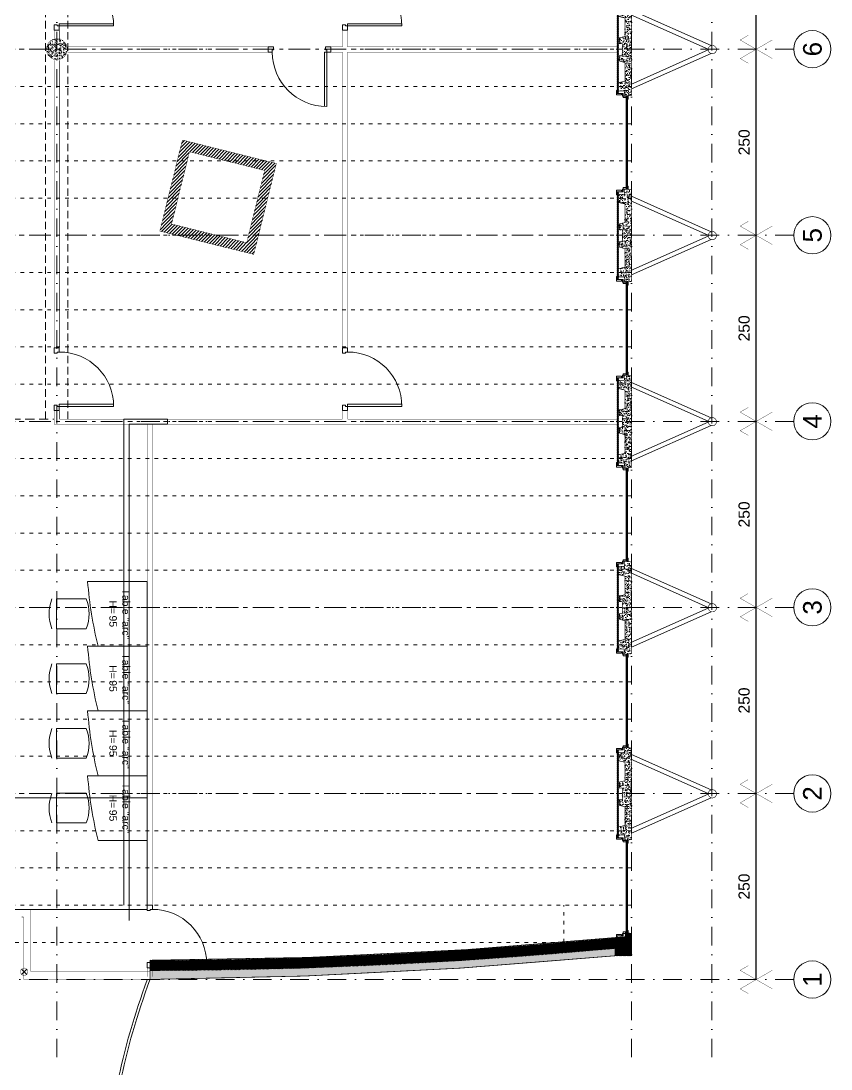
# Model space of a CAD drawing. Header units: millimetres. Extents: x 0 to 111176, y 95213 to 141729.
# Drawn here: x 57199 to 58288, y 109116 to 110524 of the extents above; entities that cross this region are included whole.
import ezdxf
from ezdxf.enums import TextEntityAlignment as Align

# ---------------------------------------------------------------- set-up
doc = ezdxf.new("R2010")
doc.units = ezdxf.units.MM
for name, pattern in [('ACAD_ISO03W100', [30, 12, -18]), ('CONTINU', [0]), ('DISCONTINU', [0.75, 0.5, -0.25]), ('HIDDEN2', [0.1875, 0.125, -0.0625]), ('TIRETPT2', [0.5, 0.25, -0.125, 0, -0.125])]:
    doc.linetypes.add(name, pattern=pattern)
doc.layers.get('Defpoints').update_dxf_attribs({"lineweight": 9})
doc.layers.add('CDP', color=7, linetype='Continuous', lineweight=9, true_color=0x364259)
doc.layers.add('STR_BOLLARD', color=7, linetype='Continuous', lineweight=9, true_color=0x1c1c1c)
doc.layers.add('Invisible', color=52, linetype='Continuous', lineweight=9, plot=False)
doc.layers.add('NOM_Espaces_SU', color=15, linetype='Continuous', lineweight=9, plot=False)
for name, color, linetype, lineweight in [('MEN_Ext', 115, 'Continuous', 9), ('MEN_Ext_Murs-rideaux', 113, 'Continuous', 9), ('MEN_Int', 153, 'Continuous', 9), ('MEN_Int_Escaliers', 25, 'Continuous', 9), ('MOB', 37, 'Continuous', 9), ('NOM_Espaces', 14, 'Continuous', 9), ('SSI-Evacuation', 90, 'Continuous', 9), ('SSI_DI', 20, 'Continuous', 9), ('SSI_UGCIS', 94, 'Continuous', 9), ('STR_BOLLARD_Axes', 252, 'Continuous', 9), ('STR_BOLLARD_projeté', 251, 'Continuous', 9)]:
    doc.layers.add(name, color=color, linetype=linetype, lineweight=lineweight)
doc.styles.add('Arial', font='arial.ttf')
doc.styles.add('Arial-10', font='arial.ttf', dxfattribs={"height": 10})
doc.styles.add('Arial-15', font='arial.ttf', dxfattribs={"height": 15})
doc.styles.add('Arial-20', font='arial.ttf', dxfattribs={"height": 20})
doc.styles.get("Standard").update_dxf_attribs({"font": 'arial.ttf'})
doc.dimstyles.new('Cote-15', dxfattribs={"dimtxt": 15, "dimasz": 15, "dimexe": 1.25, "dimexo": 0.625, "dimgap": 7.5, "dimtad": 1, "dimdec": 0, "dimrnd": 0.025, "dimtxsty": 'Arial-15', "dimblk": 'ARCHTICK', "dimcen": 2.5, "dimse1": 1, "dimse2": 1, "dimazin": 0, "dimtfac": 1, "dimtmove": 1, "dimatfit": 3, "dimfxl": 1, "dimarcsym": 0})

# ---------------------------------------------------------------- blocks, each defined once
blk = doc.blocks.new('Fenetres Ext')
for points in [[(14.09999999846332, 3.400000005214679), (14.09999999846332, 4.400000005214679), (18.09999999846332, 4.400000005214679), (18.09999999846332, 3.400000005214679)], [(14.09999999846332, 1.400000005214679), (139.0999999735504, 1.400000005214679), (139.0999999735504, 3.400000005214679), (14.09999999846332, 3.400000005214679), (14.09999999846332, 1.400000005214679)], [(14.09999999846332, -2.599999994785321), (16.09999999846332, -2.599999994785321), (16.09999999846332, 1.400000005214679), (14.09999999846332, 1.400000005214679)], [(139.0999999735504, 3.400000005214679), (139.0999999735504, 4.400000005214679), (135.0999999735504, 4.400000005214679), (135.0999999735504, 3.400000005214679)], [(139.0999999735504, -2.599999994785321), (137.0999999735504, -2.599999994785321), (137.0999999735504, 1.400000005214679), (139.0999999735504, 1.400000005214679)], [(6.599999998463318, -10.59999999478532), (10.59999999846332, -10.59999999478532), (10.59999999846332, -3.599999994785321), (11.59999999846332, -3.599999994785321), (11.59999999846332, -4.585936534454959), (12.59999999972251, -4.585936534454959), (12.59999999846332, -11.59999999478532), (6.599999998463318, -11.59999999478532)], [(10.59999999846332, -3.599999994785321), (14.09999999846332, -3.599999994785321), (14.09999999846332, -2.599999994785321), (10.59999999846332, -2.599999994785321), (10.59999999846332, -3.599999994785321)], [(142.5999999735504, -3.599999994785321), (139.0999999735504, -3.599999994785321), (139.0999999735504, -2.599999994785321), (142.5999999735504, -2.599999994785321), (142.5999999735504, -3.599999994785321)], [(146.5999999735504, -10.59999999478532), (142.5999999735504, -10.59999999478532), (142.5999999735504, -3.599999994785321), (141.5999999735504, -3.599999994785321), (141.5999999735504, -4.585936534454959), (140.5999999722912, -4.585936534454959), (140.5999999735504, -11.59999999478532), (146.5999999735504, -11.59999999478532)]]:
    blk.add_lwpolyline(points, close=True)
blk.add_lwpolyline([(14.09999999846332, 2.400000005214679), (139.0999999735504, 2.400000005214679)])
blk = doc.blocks.new('PO7C')
blk.add_lwpolyline([(0.8499999999974079, 7.993833010863), (0.8500000000008185, 0.6999999993420261), (5.343281372915953e-11, 0.6999999993914798), (0, 0), (0.7000000000005002, -3.922195901395753e-11), (0.7000000000005002, 0.3999999993617394), (0.5499999995356575, 0.3999999993617394), (0.5500000000381533, 7.99999999936324, -0.4142135623537333), (7.849999999555166, 0.6999999993630581), (7.849999999575061, 0.3999999993617394), (7.699999999110219, 0.3999999993617394), (7.699999999110219, -3.922195901395753e-11), (8.399999999110719, 0), (8.399999999056718, 0.6999999993914798), (7.849999999555166, 0.6999999993630581)], format="xyb")
blk = doc.blocks.new('panneau+contreventement')
at = {"lineweight": 5}
h = blk.add_hatch(dxfattribs=at)
h.set_pattern_fill('AR-CONC', color=252, scale=0.04, angle=360, style=0)
h.set_pattern_definition([(49.99999999999994, (6.955815479159355e-08, 17.59999999470892), (7.287386759840159, -0.6375634215561317), [0.7619999999999998, -8.381999999999998]), (354.9999999999999, (6.955815479159355e-08, 17.59999999470892), (-1.409736856998765, 7.642273809561408), [0.6096, -6.7056233668]), (100.4514446999998, (0.6072803495580956, 17.54686985470835), (5.877649883614139, 7.004710076487798), [0.6476003520000001, -7.123609784]), (46.18419999999995, (6.955815479159355e-08, 19.63199999470817), (10.8431616356852, -1.681693117309098), [1.143, -12.573]), (96.63555760999995, (0.9035960695582617, 19.49185999470865), (9.49616536206013, 9.89704498390885), [0.9714009256, -10.6854243264]), (351.18415117, (6.955815479159355e-08, 19.63199999470817), (9.496165362599092, 9.897044983421296), [0.9143986827999999, -10.0583892768]), (20.99999999999999, (1.016000069557776, 19.12399999471018), (6.064575650765295, -4.090607927483512), [0.7619999999999999, -8.382]), (326, (1.016000069557776, 19.12399999471018), (2.472081133905891, 7.367518644892768), [0.6096, -6.7056]), (71.45144499999996, (1.521381373558143, 18.78311599870722), (8.53665677114865, 3.2769107554362), [0.647600352, -7.123597503999998]), (37.49999999999993, (6.955815479159355e-08, 17.59999999470892), (0.1235441300236765, 3.382201554926124), [0, -6.624319999999999, 0, -6.8072, 0, -6.731]), (7.499999999999964, (6.955815479159355e-08, 17.59999999470892), (2.672786500412234, 4.007222992724778), [0, -3.88112, 0, -6.47192, 0, -2.5654]), (327.4999999999998, (-2.265679930442275, 17.59999999470892), (5.423623806674856, -0.2291497597069439), [0, -2.54, 0, -7.9248, 0, -10.5156]), (317.4999999999999, (-3.281679930441896, 17.59999999470892), (5.925167255440723, 1.017059641333315), [0, -3.302, 0, -5.26288, 0, -7.4676])])
h.paths.add_polyline_path([(8.000000000007276, 16.62599197128293), (8.000000000007276, 12.62599197128293), (-8, 12.62599197128293), (-8, 16.62599197128293), (-15.27348650529757, 16.62599197128293), (-17.5, 9), (-42.54545454565005, 9), (-44.5, 17.59999999831052), (-55.5, 17.59999999831052), (-55.5, 10), (-62.5, 9), (-61.5, 0), (61.5, 0), (62.5, 9), (55.5, 10), (55.5, 17.59999999831052), (44.5, 17.59999999831052), (42.5, 9), (17.50000000000728, 9), (15.72651349470971, 16.62599197128293)])
at = {"layer": 'CDP'}
h = blk.add_hatch(dxfattribs=at)
h.set_pattern_fill('ANSI31', color=256, scale=5)
h.set_pattern_definition([(45, (0, 0), (-0.4419417382415922, 0.4419417382415922), [])])
h.paths.add_polyline_path([(-59, 17.59999999831052), (-59, 19.3999999983098), (58.99999999767169, 19.3999999983098), (58.99999999767169, 17.59999999831052)])
at = {"linetype": 'Continuous', "lineweight": 5, "const_width": 0.8799999952316284}
blk.add_lwpolyline([(8.000000000007276, 16.62599197128293), (8.000000000007276, 12.62599197128293), (-8, 12.62599197128293), (-8, 16.62599197128293), (-15.27348650529757, 16.62599197128293), (-17.5, 9), (-42.54545454565005, 9), (-44.5, 17.59999999831052), (-55.5, 17.59999999831052), (-55.5, 10), (-62.5, 9), (-61.5, 0), (61.5, 0), (62.5, 9), (55.5, 10), (55.5, 17.59999999831052), (44.5, 17.59999999831052), (42.5, 9), (17.50000000000728, 9), (15.72651349470971, 16.62599197128293)], close=True, dxfattribs=at)
for points in [[(-5.29915068641867, -107.0272467950708), (-52.79727948180198, 0.03446815508141299)], [(-0.5113040249361802, -103.0238181007117), (-46.75775930929467, 1.216600178464432)], [(0.5113040249361802, -103.0238181007117), (46.75775930929467, 1.216600178464432)], [(5.29915068641867, -107.0272467950708), (52.79727948180198, 0.03446815508141299)], [(52.79745963354026, 0), (46.20254036645974, 0)]]:
    blk.add_lwpolyline(points)
at = {"const_width": 0.8}
blk.add_lwpolyline([(4.886542232529791, -105.9757763550551, 128.1178204295244), (4.962955946750299, -106.1295426030811, 0.007805315424875689)], format="xyb", close=True, dxfattribs=at)
at = {"layer": 'CDP', "const_width": 0.2}
blk.add_lwpolyline([(-59, 17.59999999831052), (-59, 19.3999999983098), (58.99999999767169, 19.3999999983098), (58.99999999767169, 17.59999999831052), (-59, 17.59999999831052)], close=True, dxfattribs=at)
blk = doc.blocks.new('Demi-pignon')
h = blk.add_hatch()
h.set_pattern_fill('ANSI31', color=252, scale=10, angle=-89.99999999999999)
h.set_pattern_definition([(315, (15798.99354444985, 8695.125103045011), (0.8838834764831842, 0.8838834764831845), [])])
edge = h.paths.add_edge_path()
edge.add_line((-62.11281905308351, -628.6040347346297), (-62.11281905308533, -628.6397844067515))
edge.add_arc((6460.130552902065, -631.5314602852422), 6522.244012976076, 174.3610897732516, 179.9745975727593, ccw=False)
edge.add_line((-30.55167438650096, 9.336068274767058), (-25.09682034418438, 9.33606827476706))
edge.add_line((-25.09682034418438, 9.336068274767058), (-26.09682035706465, 18.39596526455807))
edge.add_line((-26.09682035706464, 18.39596526455807), (-56.09682035706464, 18.39596526455806))
edge.add_line((-56.09682035706464, 18.39596526455807), (-56.09682035706464, -3.604034735441928))
edge.add_line((-56.09682035706464, -3.604034735441928), (-46.1612564661973, -3.604034735441926))
edge.add_arc((6570.532482678151, -633.378937613089), 6646.59705909171, 174.5629839039005, 179.9588388157768)
edge.add_line((-76.06286127269595, -628.6040347354392), (-62.11281905308351, -628.6040347346297))
edge = h.paths.add_edge_path()
edge.add_line((-62.11281905308533, -1378.603889387461), (-76.06286127269595, -1378.603889387462))
edge.add_line((-76.06286127269595, -1378.603889387462), (-76.06286127269595, -1378.604034735442))
edge.add_arc((6708.070396473591, -1367.32589486679), 6784.142632293206, 180.095250077703, 185.381612910002)
edge.add_line((-46.16850938189964, -2003.602609768547), (-56.09682035706464, -2003.602609768551))
edge.add_line((-56.09682035706464, -2003.602609768551), (-56.09682035706464, -2025.602609768551))
edge.add_line((-56.09682035706464, -2025.602609768551), (-26.09682035706464, -2025.602609768551))
edge.add_line((-26.09682035706464, -2025.602609768551), (-25.09682029086435, -2017.072288127002))
edge.add_line((-25.09682029086434, -2017.072288127002), (-30.55167438649914, -2017.072288121869))
edge.add_arc((6680.307085616831, -1365.322901724218), 6742.43298516071, 180.1128603521102, 185.54709096399, ccw=False)
edge.add_line((-62.11281905308533, -1378.604034735439), (-62.11281905308533, -1378.603889387461))
at = {"lineweight": 5}
h = blk.add_hatch(dxfattribs=at)
h.set_pattern_fill('AR-CONC', color=252, scale=0.8, angle=270, style=0)
h.set_pattern_definition([(319.9999999999999, (15798.99354444985, 8695.125103045011), (-0.5020170798607612, -5.738081460806028), [0.5999999999999999, -6.599999999999999]), (265, (15798.99354444985, 8695.125103045011), (6.017537069600095, 1.110010668904), [0.48, -5.28]), (10.45144446000004, (15798.95170969785, 8694.64692959701), (5.515519927749036, -4.628070773816897), [0.5099215359999998, -5.609136895999998]), (316.1842, (15800.59354444985, 8695.125103045011), (-1.324154246344612, -8.53793064537258), [0.8999999999999995, -9.899999999999991]), (6.635635489999939, (15800.48319799385, 8694.413609085012), (7.792948806196404, -7.477295565393828), [0.764882736, -8.413710079999998]), (261.18416399, (15800.59354444985, 8695.125103045011), (7.792948802159922, -7.477295560438185), [0.7200000000000001, -7.920000008]), (291, (15800.19354444985, 8694.325103045012), (-3.220951125322711, -4.775256416947694), [0.6000000000000001, -6.600000000000001]), (236, (15800.19354444985, 8694.325103045012), (5.801200360374824, -1.946522655372654), [0.4799999999999999, -5.279999999999999]), (341.4514447400001, (15799.92513185785, 8693.92716501301), (2.58024922245083, -6.721779013839769), [0.5099215199999995, -5.609136895999995]), (307.5000000000001, (15798.99354444985, 8695.125103045011), (2.663150830650492, -0.09727884253832542), [0, -5.215999999999998, 0, -5.359999999999999, 0, -5.299999999999999]), (277.5, (15798.99354444985, 8695.125103045011), (3.155293695058882, -2.104556299537189), [0, -3.056, 0, -5.096, 0, -2.02]), (237.5, (15798.99354444985, 8696.90910304501), (-0.1804389738750382, -4.270579489379272), [0, -2, 0, -6.24, 0, -8.28]), (227.5, (15798.99354444985, 8697.70910304501), (0.8008398586585418, -4.66548935473909), [0, -2.6, 0, -4.143999999999999, 0, -5.879999999999999])])
edge = h.paths.add_edge_path()
edge.add_line((-76.06286127269595, -1378.603889387463), (-87.91185925913305, -1378.603889387463))
edge.add_line((-87.91185925913305, -1378.603889387463), (-87.91185922620207, -1378.604034735437))
edge.add_arc((7151.601345845076, -1323.391610826606), 7239.723741839555, 180.4369599787104, 185.3911985980951)
edge.add_line((-56.09682035706464, -2003.602609768551), (-46.16850938190146, -2003.602609768551))
edge.add_line((-46.16850938190146, -2003.602609768551), (-46.69343407983251, -1993.522203397642))
edge.add_arc((6508.957447730241, -1372.253895764869), 6585.023370820035, 180.0552520770599, 185.4136591410669, ccw=False)
edge.add_line((-76.06286127269595, -1378.604034735442), (-76.06286127269595, -1378.603889387463))
edge = h.paths.add_edge_path()
edge.add_line((-88.08178190969011, -628.6040347354419), (-76.06286127269595, -628.6040347354392))
edge.add_arc((6610.991568460195, -635.3146041633081), 6687.057796815601, 174.5793199602518, 179.9425027594255, ccw=False)
edge.add_line((-46.1612564661973, -3.604034735441928), (-56.09682035706464, -3.604034735438292))
edge.add_arc((7086.253441552688, -682.4389425839627), 7174.537204302172, 174.5707099585921, 179.5700709511673)
at = {"const_width": 1}
blk.add_lwpolyline([(-76.06286127269595, -1378.604034735442), (-87.91185925913305, -1378.603889387463), (-87.91185922620207, -1378.604034735442, 0.02162031173250202), (-56.09682035706464, -2003.602609768551), (-46.16850938190146, -2003.602609768551), (-46.69343407983069, -1993.522203397645, -0.02338472269243292)], format="xyb", close=True, dxfattribs=at)
at = {"ltscale": 50, "const_width": 1}
blk.add_lwpolyline([(-76.06286127269595, -1378.604034735442), (-62.11281905308533, -1378.603889387462), (-62.11281905308533, -1378.604034735442, 0.02371574882550749), (-30.55167438649914, -2017.072288121869), (-25.09682029086434, -2017.072288127002), (-26.09682035706464, -2025.602609768551), (-45.66204694910448, -2025.602609768551), (-56.09682035706464, -2025.602609768551), (-56.09682035706464, -2003.602609768551), (-46.16850938189782, -2003.602609768551, -0.02307020082949891)], format="xyb", close=True, dxfattribs=at)
blk = doc.blocks.new('Tremie-monte-charge')
at = {"ltscale": 5}
h = blk.add_hatch(dxfattribs=at)
h.set_pattern_fill('ANSI31', color=252)
h.set_pattern_definition([(45, (2159.834410966403, -27180.53213007323), (-2.245064030267288, 2.245064030267288), [])])
h.paths.add_polyline_path([(1.011334153737153, 3.870039167693903), (126.7876073614598, -28.99832089240772), (158.6446332735941, 92.90791315049864), (32.86836005887017, 125.7762732201372)])
h.paths.add_polyline_path([(16.87579747932796, 13.16083048446671), (117.4968160510889, -13.133857568042), (142.7801699498668, 83.6171218359359), (42.15915137808861, 109.9118098884937)], flags=16)
at = {"const_width": 0.5}
for points in [[(1.011334153737153, 3.870039167693903), (126.7876073614598, -28.99832089240772), (158.6446332735941, 92.90791315049864), (32.86836005887017, 125.7762732201372)], [(16.87579747932796, 13.16083048446671), (117.4968160510889, -13.133857568042), (142.7801699498668, 83.6171218359359), (42.15915137808861, 109.9118098884937)]]:
    blk.add_lwpolyline(points, close=True, dxfattribs=at)
blk = doc.blocks.new('table-arc')
blk.add_lwpolyline([(-80, 43.49999999999272), (-80, 43.50000000000728), (0, 43.50000000000728), (0, -43.50000000000728), (-66, -43.50000000000728, -0.03955495318732785)], format="xyb", close=True)
at = {"char_height": 10, "rotation": 270, "style": 'Arial'}
for s, insert, attachment_point in [('Table "arc"', (-28.39474934566085, -0.1052195326399292), 5), ('H=', (-46.01231244178805, -0.1705031430942065), 6)]:
    blk.add_mtext_dynamic_manual_height_columns(s, width=234.8605922671994, gutter_width=18352.47833725253, heights=[0], dxfattribs=dict(at, insert=insert, attachment_point=attachment_point))
at = {"style": 'Arial-10'}
blk.add_attdef('HAUTEUR', text='', height=10, rotation=270, dxfattribs=at).set_placement((-45.76254463806129, -2.227131945525799), align=Align.MIDDLE_LEFT)
blk = doc.blocks.new('chaise-par-defaut')
for points in [[(-54.86354830078199, -20), (-54.86354830078199, -20, -0.189905722026742), (-54.86354830078199, 20)], [(-8.798114440534846, -20), (-8.798114440534846, -20, 0.189905722026742), (-8.798114440534846, 20)]]:
    blk.add_lwpolyline(points, format="xyb")
blk.add_lwpolyline([(-8.798114440534846, -20), (-48.79811444053485, -20), (-48.79811444053485, 20), (-8.798114440534846, 20)])
blk = doc.blocks.new('poteau')
at = {"layer": 'STR_BOLLARD', "lineweight": 5}
h = blk.add_hatch(dxfattribs=at)
h.set_pattern_fill('AR-CONC', color=252, scale=0.04, angle=359.9999999999999, style=0)
h.set_pattern_definition([(49.99999999999999, (-34103.71972945715, -3518.988229174639), (7.287386759840159, -0.6375634215561317), [0.762, -8.382000000000001]), (355, (-34103.71972945715, -3518.988229174639), (-1.409736856998765, 7.642273809561408), [0.6096, -6.7056233668]), (100.4514446999999, (-34103.11244917716, -3519.04135931464), (5.877649883614139, 7.004710076487798), [0.6476003520000001, -7.123609784]), (46.18419999999993, (-34103.71972945715, -3516.956229174639), (10.8431616356852, -1.681693117309098), [1.143, -12.573]), (96.63555760999996, (-34102.81613345716, -3517.096369174639), (9.49616536206013, 9.89704498390885), [0.9714009256, -10.6854243264]), (351.18415117, (-34103.71972945715, -3516.956229174639), (9.496165362599092, 9.897044983421296), [0.9143986828, -10.0583892768]), (21, (-34102.70372945715, -3517.46422917464), (6.064575650765295, -4.090607927483512), [0.762, -8.382000000000001]), (326, (-34102.70372945715, -3517.46422917464), (2.472081133905891, 7.367518644892768), [0.6096, -6.7056]), (71.45144499999996, (-34102.19834815315, -3517.805113170639), (8.53665677114865, 3.2769107554362), [0.6476003520000001, -7.123597503999999]), (37.49999999999994, (-34103.71972945715, -3518.988229174639), (0.1235441300236765, 3.382201554926124), [0, -6.62432, 0, -6.807200000000001, 0, -6.731000000000001]), (7.499999999999974, (-34103.71972945715, -3518.988229174639), (2.672786500412234, 4.007222992724778), [0, -3.88112, 0, -6.47192, 0, -2.5654]), (327.4999999999999, (-34105.98540945715, -3518.988229174639), (5.423623806674856, -0.2291497597069439), [0, -2.54, 0, -7.9248, 0, -10.5156]), (317.4999999999999, (-34107.00140945715, -3518.988229174639), (5.925167255440723, 1.017059641333315), [0, -3.302, 0, -5.26288, 0, -7.4676])])
edge = h.paths.add_edge_path()
edge.add_arc((2.613544936025392e-10, 6.674660824046441e-11), 13.99999999999927, 284.7547730335563, 644.0803509681097)
edge.add_arc((2.613806948659203e-10, 6.66435795437792e-11), 13.99999999999917, 284.0803509681096, 284.7547730335563)
at = {"layer": 'STR_BOLLARD', "lineweight": 5, "const_width": 0.5}
blk.add_lwpolyline([(3.565555101478822, -13.53834616259883, 339.820519298623), (3.405953449982917, -13.57937705112045, 0.002942729891838111)], format="xyb", close=True, dxfattribs=at)
blk = doc.blocks.new('Axe-construction')
at = {"const_width": 0.4}
for points in [[(-18.71420953128381, 10.80465391055782), (-12.47613968752262, 21.60930782111564), (12.47613968752262, -21.60930782111564)], [(18.71420953128381, 10.80465391055782), (12.47613968752262, 21.60930782111564), (-12.47613968752262, -21.60930782111564)]]:
    blk.add_lwpolyline(points, dxfattribs=at)
blk = doc.blocks.new('n°-axe')
at = {"layer": 'STR_BOLLARD_Axes', "linetype": 'CONTINU', "ltscale": 60}
blk.add_circle((0, -25), 25, dxfattribs=at)
at = {"layer": 'STR_BOLLARD_Axes', "style": 'Arial-20'}
blk.add_attdef('AXE', text='', height=25, dxfattribs=at).set_placement((0, -25), align=Align.MIDDLE_CENTER)
blk = doc.blocks.new('*D369')
at = {"layer": 'Defpoints', "color": 0, "transparency": 16777216}
for p in [(58187.18753712117, 110735.7010599722), (58187.18879912559, 110735.7010599574), (58187.18587765197, 110485.7010600175)]:
    blk.add_point(p, dxfattribs=at)
at = {"layer": 'STR_BOLLARD_Axes', "color": 0, "lineweight": -2, "transparency": 16777216}
blk.add_line((58187.18461564754, 110485.7010600323), (58187.18753712117, 110735.7010599722), dxfattribs=at)
at = {"layer": 'STR_BOLLARD_Axes', "color": 0, "lineweight": 5, "transparency": 16777216, "insert": (58170.96334296761, 110610.7011494997), "char_height": 15, "attachment_point": 5, "rotation": 89.99933044756455, "style": 'Arial-15'}
blk.add_mtext('250', dxfattribs=at)
blk = doc.blocks.new('_None')
blk = doc.blocks.new('*D370')
at = {"layer": 'Defpoints', "color": 0, "transparency": 16777216}
for p in [(58187.18239374275, 110485.7010600779), (58187.18365574729, 110485.7010600632), (58187.18073427366, 110235.7010601233)]:
    blk.add_point(p, dxfattribs=at)
at = {"layer": 'STR_BOLLARD_Axes', "color": 0, "lineweight": -2, "transparency": 16777216}
blk.add_line((58187.17947226912, 110235.701060138), (58187.18239374275, 110485.7010600779), dxfattribs=at)
at = {"layer": 'STR_BOLLARD_Axes', "color": 0, "lineweight": 5, "transparency": 16777216, "insert": (58170.95819958932, 110360.7011496055), "char_height": 15, "attachment_point": 5, "rotation": 89.99933044756288, "style": 'Arial-15'}
blk.add_mtext('250', dxfattribs=at)
blk = doc.blocks.new('*D371')
at = {"layer": 'Defpoints', "color": 0, "transparency": 16777216}
for p in [(58187.17725036464, 110235.7010601838), (58187.17851236906, 110235.7010601691), (58187.17559089543, 109985.7010602292)]:
    blk.add_point(p, dxfattribs=at)
at = {"layer": 'STR_BOLLARD_Axes', "color": 0, "lineweight": -2, "transparency": 16777216}
blk.add_line((58187.17432889101, 109985.7010602439), (58187.17725036464, 110235.7010601838), dxfattribs=at)
at = {"layer": 'STR_BOLLARD_Axes', "color": 0, "lineweight": 5, "transparency": 16777216, "insert": (58170.95305621105, 110110.7011497114), "char_height": 15, "attachment_point": 5, "rotation": 89.99933044756455, "style": 'Arial-15'}
blk.add_mtext('250', dxfattribs=at)
blk = doc.blocks.new('*D372')
at = {"layer": 'Defpoints', "color": 0, "transparency": 16777216}
for p in [(58187.17210698636, 109985.7010602896), (58187.17336899079, 109985.7010602749), (58187.17044751716, 109735.701060335)]:
    blk.add_point(p, dxfattribs=at)
at = {"layer": 'STR_BOLLARD_Axes', "color": 0, "lineweight": -2, "transparency": 16777216}
blk.add_line((58187.16918551274, 109735.7010603497), (58187.17210698636, 109985.7010602896), dxfattribs=at)
at = {"layer": 'STR_BOLLARD_Axes', "color": 0, "lineweight": 5, "transparency": 16777216, "insert": (58170.94791283279, 109860.7011498172), "char_height": 15, "attachment_point": 5, "rotation": 89.99933044756455, "style": 'Arial-15'}
blk.add_mtext('250', dxfattribs=at)
blk = doc.blocks.new('*D373')
at = {"layer": 'Defpoints', "color": 0, "transparency": 16777216}
for p in [(58187.16696360811, 109735.7010603954), (58187.16822561253, 109735.7010603807), (58187.1653041389, 109485.7010604408)]:
    blk.add_point(p, dxfattribs=at)
at = {"layer": 'STR_BOLLARD_Axes', "color": 0, "lineweight": -2, "transparency": 16777216}
blk.add_line((58187.16404213448, 109485.7010604555), (58187.16696360811, 109735.7010603954), dxfattribs=at)
at = {"layer": 'STR_BOLLARD_Axes', "color": 0, "lineweight": 5, "transparency": 16777216, "insert": (58170.94276945452, 109610.701149923), "char_height": 15, "attachment_point": 5, "rotation": 89.99933044756455, "style": 'Arial-15'}
blk.add_mtext('250', dxfattribs=at)
blk = doc.blocks.new('*D374')
at = {"layer": 'Defpoints', "color": 0, "transparency": 16777216}
for p in [(58187.16182022981, 109485.7010605013), (58187.16308223426, 109485.7010604865), (58187.16016076063, 109235.7010605466)]:
    blk.add_point(p, dxfattribs=at)
at = {"layer": 'STR_BOLLARD_Axes', "color": 0, "lineweight": -2, "transparency": 16777216}
blk.add_line((58187.15889875618, 109235.7010605614), (58187.16182022981, 109485.7010605013), dxfattribs=at)
at = {"layer": 'STR_BOLLARD_Axes', "color": 0, "lineweight": 5, "transparency": 16777216, "insert": (58170.93762607625, 109360.7011500288), "char_height": 15, "attachment_point": 5, "rotation": 89.99933044756455, "style": 'Arial-15'}
blk.add_mtext('250', dxfattribs=at)
blk = doc.blocks.new('Esca double')
for p, q in [((-13.00000003063303, 12.00000001416686), (324.9999999693674, 12.00000001286389)), ((-13.0000000311997, -134.9999999860231), (-13.00000003063303, 12.00000001416686)), ((12.9999999688003, -134.9999999861233), (12.99999996936697, 12.00000001406661)), ((38.9999999688003, -134.9999999862235), (38.99999996936697, 12.0000000139664)), ((64.99999996880032, -134.9999999863237), (64.999999969367, 12.00000001386617)), ((90.99999996880035, -134.999999986424), (90.99999996936702, 12.00000001376594)), ((116.9999999688004, -134.9999999865242), (116.9999999693671, 12.00000001366571)), ((133.8820943152711, -134.9999999865067), (183.3938992372431, 12.00000001340977)), ((142.9999999689651, -92.26467262688318), (142.9999999693671, 12.00000001356548)), ((168.9999999692627, -15.07096080463564), (168.9999999693671, 12.00000001346527)), ((194.9999999688005, -134.9999999868249), (194.9999999693672, 12.00000001336504)), ((220.9999999688005, -134.9999999869251), (220.9999999693672, 12.00000001326479)), ((246.9999999688006, -134.9999999870253), (246.9999999693673, 12.00000001316458)), ((272.9999999688006, -134.9999999871255), (272.9999999693673, 12.00000001306435)), ((298.9999999688007, -134.9999999872258), (298.9999999693674, 12.00000001296412)), ((324.9999999688007, -134.9999999871361), (324.9999999693674, 12.00000001286389)), ((168.9999999688004, -134.9999999867246), (168.9999999692024, -30.73532736427996)), ((324.999999969084, -61.4999999909495), (158.6379967749907, -61.4999999903082)), ((142.9999999688004, -134.9999999866244), (142.9999999689047, -107.9290391682598)), ((-13.0000000311997, -134.9999999860231), (324.9999999688007, -134.9999999871361)), ((-13.0000000311997, -146.9836496618428), (-13.00000003176638, -293.9836496618428)), ((324.9999999688007, -146.9836496629559), (-13.0000000311997, -146.9836496618428)), ((12.9999999688003, -146.9836496617532), (12.99999996823362, -293.983649661943)), ((38.99999996880035, -146.9836496618534), (38.99999996823368, -293.9836496620433)), ((64.99999996880041, -146.9836496619536), (64.99999996823374, -293.9836496621435)), ((90.99999996880047, -146.9836496620538), (90.9999999682338, -293.9836496622437)), ((116.9999999688005, -146.9836496621541), (116.9999999682338, -293.983649662344)), ((178.1179056223299, -146.9836496624722), (128.6061007003579, -293.9836496623887)), ((142.9999999688006, -146.9836496622543), (142.9999999683986, -251.248322284699)), ((168.9999999688006, -146.9836496623545), (168.9999999686962, -174.0546104807191)), ((194.9999999688006, -146.9836496624548), (194.9999999682339, -293.9836496626447)), ((220.9999999688006, -146.983649662555), (220.999999968234, -293.9836496627449)), ((246.9999999688007, -146.9836496626552), (246.999999968234, -293.9836496628451)), ((272.9999999688007, -146.9836496627555), (272.999999968234, -293.9836496629453)), ((298.9999999688007, -146.9836496628557), (298.999999968234, -293.9836496630455)), ((324.9999999688007, -146.9836496629559), (324.999999968234, -293.9836496631458)), ((168.9999999686358, -189.7189770220958), (168.9999999682339, -293.9836496625444)), ((-13.00000003148301, -220.4836496580294), (153.3620031626103, -220.4836496586707)), ((142.9999999683383, -266.9126888443433), (142.9999999682339, -293.9836496624442)), ((324.999999968234, -293.9836496631458), (-13.00000003176638, -293.9836496618428))]:
    blk.add_line(p, q)
at = {"linetype": 'DISCONTINU'}
for p, q in [((128.6061007104215, -134.9999999864894), (178.1179056206777, 12.00000001343011)), ((153.3620031630943, -61.49999998920225), (-13.00000003091637, -61.49999998895366)), ((183.3938992271795, -146.9836496624896), (133.8820943169233, -293.9836496624091)), ((158.6379967745067, -220.4836496597767), (324.9999999685173, -220.4836496600253))]:
    blk.add_line(p, q, dxfattribs=at)
for points in [[(-13.00000003091637, -61.4999999859281), (-0.5000000295193843, -67.74999998828551), (-0.5000000310327835, -55.24999998959518)], [(158.6379967810419, -61.49999998728264), (171.1379967824389, -67.74999998964005), (171.1379967809255, -55.24999999094972)], [(153.3620031565591, -220.4836496616963), (140.8620031551621, -214.2336496593389), (140.8620031566755, -226.7336496580292)], [(324.9999999685174, -220.4836496630508), (312.4999999671204, -214.2336496606934), (312.4999999686338, -226.7336496593838)]]:
    blk.add_solid(points)
blk = doc.blocks.new('PO14A')
blk.add_lwpolyline([(-9.999999995525855, -78.43703521069969), (-9.99999999555996, -6.999999993421824), (-1.499999996087809, -6.999999993916362), (-1.499999995550638, 0), (-8.49999999555564, 3.922195901395753e-10), (-8.49999999555564, -3.99999999361782), (-6.999999990907213, -3.99999999361782), (-6.999999995832695, -78.49999999804496, -0.4142135623524235), (-78.4999999955545, -6.999999993916362, -0.4142135623524235), (-149.9999999952763, -78.49999999804496), (-150.0000000002018, -3.99999999361782), (-148.4999999955534, -3.99999999361782), (-148.4999999955534, 3.922195901395753e-10), (-155.4999999955584, 0), (-155.4999999950212, -6.999999993916362), (-146.999999995549, -6.999999993421824), (-146.9999999955832, -78.43703521069969)], format="xyb")
blk = doc.blocks.new('Potelet')
at = {"lineweight": 0, "const_width": 0.5}
blk.add_lwpolyline([(-1.600976329688904, 4.736757835458326, 7.011262514145348), (1.19217006630147, 4.855793501891813, 0.1426276648438825)], format="xyb", close=True, dxfattribs=at)
at = {"ltscale": 5}
for points in [[(-3.535533905932737, -3.535533905932737), (3.535533905932738, 3.535533905932738)], [(-3.535533905932738, 3.535533905932738), (3.535533905932737, -3.535533905932737)]]:
    blk.add_lwpolyline(points, dxfattribs=at)
blk = doc.blocks.new('BLOCLOCAL')
blk.add_lwpolyline([(0, 0.371824271303467), (0.9958800605197923, 0.371824271303467), (0.9958800605197923, 0), (0, 0)], close=True)
at = {"linetype": 'Continuous'}
blk.add_attdef('AFFECTATION', text='', height=0.0705547034740448, dxfattribs=at).set_placement((0.487939872969227, 0.04559894081668858), align=Align.CENTER)
at = {"layer": 'NOM_Espaces_SU', "linetype": 'Continuous'}
blk.add_attdef('CODE', text='', height=0.0705547034740448, dxfattribs=at).set_placement((0.4827368221802061, 0.2657278162891714), align=Align.CENTER)
blk = doc.blocks.new('Fleche-evac')
at = {"layer": 'SSI-Evacuation', "const_width": 20}
for points in [[(0, 0), (0, -40.00000000000003)], [(0, -50.00000000000003), (0, -90.00000000000003)], [(38.28427124746167, -107.0710678118653), (0, -145.3553390593279), (-38.28427124746167, -107.0710678118653)]]:
    blk.add_lwpolyline(points, dxfattribs=at)
blk = doc.blocks.new('Déclencheur-manuel')
at = {"const_width": 0.3}
blk.add_lwpolyline([(0, 0), (10, 0), (10, 20), (-10, 20), (-9.999985865492476, -7.067241274999348e-06)], close=True, dxfattribs=at)
blk.add_lwpolyline([(-5.933901802327859, 18.3424776436577, 0.8646110723044432), (6.150639911274289, 18.59244941637581)], format="xyb", dxfattribs=at)
blk.add_lwpolyline([(-0.09998414403601075, 1.42783105989156), (-0.09537600923237924, 13.244760594187)], dxfattribs=at)
blk = doc.blocks.new('boitier-UGCIS')
at = {"ltscale": 5, "const_width": 4}
blk.add_lwpolyline([(-11.17476362731168, 0), (-5.587381813655611, -9.677629182538226), (5.587381813655838, -9.677629182538226), (11.17476362731168, 0), (5.587381813655838, 9.67762918253834), (-5.587381813655838, 9.67762918253834)], close=True, dxfattribs=at)
blk = doc.blocks.new('escalier-liaison')
at = {"layer": 'MEN_Ext_Murs-rideaux'}
for centre, radius, start, end in [((188.5043841797401, 736.3440433654214), 423.9813112635907, 224.8168895355722, 268.8673874899694), ((187.9561937729343, 730.1628094593543), 414.256455747961, 224.9483111907741, 268.9166300194646), ((286.1826341202422, 1269.443007522532), 954.7018994213403, 272.8783634282235, 290.4663820297085), ((286.0938211541057, 1270.038075966862), 958.7962684330665, 272.8713755520196, 290.3882514624622), ((188.5043841797401, -736.3414345349847), 423.9813112635907, 91.13261251003388, 135.1831104646124), ((187.9561937729343, -730.1602006289177), 414.256455747961, 91.08336998053866, 135.051688809219), ((286.0938211541057, -1270.035467136426), 958.7962684330665, 69.61174853756528, 87.12862444798364), ((286.1826341202422, -1269.440398692095), 954.7018994213403, 69.53361797039797, 87.12163657177976)]:
    blk.add_arc(centre, radius, start, end, dxfattribs=at)
at = {"layer": 'MEN_Int', "extrusion": (0, 0, -1), "xscale": -1, "rotation": 180}
blk.add_blockref('PO14A', (-178.6237448587445, 312.4455682734661), dxfattribs=at)
at = {"layer": 'MEN_Int', "extrusion": (0, 0, -1)}
blk.add_blockref('PO14A', (-178.6237448587445, -312.4429594430294), dxfattribs=at)
at = {"layer": 'MEN_Int_Escaliers'}
blk.add_blockref('Esca double', (109.1367397225499, 140.9909384560087), dxfattribs=at)
at = {"layer": 'NOM_Espaces', "xscale": 160, "yscale": 160, "zscale": 160}
for p, values in [((224.1033951646336, 189.9940983423367), {'CODE': 'BURCL08', 'AFFECTATION': 'Circulation'}), ((198.1840319476105, -28.9557415194904), {'CODE': 'BURESC05', 'AFFECTATION': 'Escalier'})]:
    blk.add_blockref('BLOCLOCAL', p, dxfattribs=at).add_auto_attribs(values)
at = {"layer": 'SSI-Evacuation', "xscale": -1, "rotation": 180}
blk.add_blockref('Fleche-evac', (257.1237448512722, 317.5056127718199), dxfattribs=at)
at = {"layer": 'SSI-Evacuation'}
blk.add_blockref('Fleche-evac', (257.1237448512722, -317.5030039413832), dxfattribs=at)
at = {"layer": 'SSI_DI', "xscale": -1}
blk.add_blockref('Déclencheur-manuel', (173.9548093853905, 286.8132674994013), dxfattribs=at)
at = {"layer": 'SSI_DI', "rotation": 180}
blk.add_blockref('Déclencheur-manuel', (173.9548093853905, -286.8106586689646), dxfattribs=at)
at = {"layer": 'SSI_UGCIS', "xscale": -1, "rotation": 180}
blk.add_blockref('boitier-UGCIS', (338.6272125263591, 294.6802923727046), dxfattribs=at)
at = {"layer": 'SSI_UGCIS'}
blk.add_blockref('boitier-UGCIS', (338.6272125263591, -294.6776835422679), dxfattribs=at)
at = {"layer": 'STR_BOLLARD', "rotation": 180}
for p in [(63.23776289478667, 316.0000382581275), (150.8737448512722, 306.3313365407594), (63.23776289478667, 156.0000382581275)]:
    blk.add_blockref('Potelet', p, dxfattribs=at)
at = {"layer": 'STR_BOLLARD', "xscale": -1, "rotation": 180}
for p in [(363.3737448512722, 306.3313365407594), (451.0097268077577, 316.0000382581275), (451.0097268077577, 156.0000382581275)]:
    blk.add_blockref('Potelet', p, dxfattribs=at)
at = {"layer": 'STR_BOLLARD'}
for p in [(-116.7622371052133, 294.0001852161004), (-116.7622371052133, 206.0001852161004), (631.0097268077577, 206.0001852161004), (-116.7622371052133, 44.00025217855728), (631.0097268077577, 44.00025217855728), (-116.7622371052133, -43.99771468270046), (631.0097268077577, -43.99771468270046), (451.0097268077577, -155.9977146827005), (-116.7622371052133, -205.9977146827005), (631.0097268077577, -205.9977146827005), (-116.7622371052133, -293.9977146827005), (363.3737448512722, -306.3288011482146), (451.0097268077577, -315.9975028655826)]:
    blk.add_blockref('Potelet', p, dxfattribs=at)
at = {"layer": 'STR_BOLLARD', "xscale": -1}
for p in [(63.23776289478667, -155.9977146827005), (150.8737448512722, -306.3288011482146), (63.23776289478667, -315.9975028655826)]:
    blk.add_blockref('Potelet', p, dxfattribs=at)

msp = doc.modelspace()

# ---------------------------------------------------------------- linework, layer by layer
at = {"layer": 'CDP', "const_width": 0.5}
for points in [[(57243.94343155398, 110511.4975891191), (57243.94343155445, 110499.8941410056)], [(57250.94343155422, 110511.4975891129), (57250.94343155445, 110499.8941410057)], [(57631.18148241317, 110511.4975891114), (57631.18148241317, 110488.8081890349)], [(57638.18148241317, 110511.4975891065), (57638.18148241317, 110488.8081890316)], [(57531.59380958983, 110488.8081890818), (57262.02938366015, 110488.8081892086)], [(57631.18148241317, 110488.8081890349), (57615.59380957633, 110488.8081890422)], [(58000.80308938664, 110488.808188861), (57638.18148241341, 110488.8081890317)], [(57531.59380961009, 110481.8081890818), (57262.02938365689, 110481.8081892087)], [(57631.18148241294, 110481.8081890349), (57615.59380958797, 110481.8081890422)], [(57631.18148241294, 110481.808189035), (57631.18148241341, 110084.4116370184)], [(57638.18148241317, 110481.8081890317), (57638.18148241341, 110084.4116370122)], [(58000.80308938338, 110481.808188861), (57638.18148241317, 110481.8081890317)], [(57243.94343155817, 110470.7222366964), (57243.94343162616, 110084.4116370262)], [(57250.94343155841, 110470.7222366966), (57250.94343157075, 110084.4116370214)], [(57243.94343157401, 110000.4116370397), (57243.94343157447, 109981.8081889033)], [(57250.94343157401, 110000.411637035), (57250.94343157424, 109988.808188894)], [(57631.18148241341, 110000.411637032), (57631.18148241341, 109988.8081888926)], [(57638.18148241341, 110000.4116370257), (57638.18148241341, 109988.8081888925)], [(57243.94343158146, 109981.8081888936), (57368.94343150369, 109981.8081888983)], [(57250.94343157447, 109988.8081888939), (57375.94343150136, 109988.8081888984)], [(57368.94343150183, 109981.808188896), (57368.94343152232, 109328.5448706159)], [(57631.18148241317, 109988.808188896), (57375.94343150136, 109988.8081888984)], [(57375.94343154886, 109981.8081888858), (58000.80308937942, 109981.8081887259), (58000.80308938431, 109988.8081888923), (57638.18148241341, 109988.8081888959)], [(57375.94343150183, 109981.8081888857), (57375.94343152209, 109335.5448706117)], [(57200.24009474188, 109329.8206562818), (57212.70692394818, 109329.8206562822)], [(57200.24009474118, 109319.8206562893), (57202.70692394824, 109319.8206562894)], [(57202.70692395182, 109236.3206563204), (57202.70692394824, 109319.8206562894)], [(57212.70692395043, 109246.3206563594), (57212.70692394818, 109329.8206563803)], [(57368.94343152465, 109251.5448706324), (57368.94343152511, 109239.8206563071)], [(57375.94343152465, 109251.5448706299), (57375.94343152511, 109239.8206563073)], [(57202.70692395439, 109236.3206563176), (57372.7068512808, 109236.3206563284)], [(57212.70692395927, 109246.3206563136), (57372.7068512808, 109246.3206563148)]]:
    msp.add_lwpolyline(points, dxfattribs=at)
at = {"layer": 'MOB'}
msp.add_lwpolyline([(56623.67926683588, 109479.8206565192), (57368.94342886066, 109479.8206562472), (57368.94342886066, 109329.8206562472), (56623.67926683588, 109329.8206564164), (56623.67926685295, 109479.8206565192)], close=True, dxfattribs=at)
at = {"layer": 'STR_BOLLARD', "linetype": 'HIDDEN2', "ltscale": 80}
for points in [[(57232.52399620151, 109988.8081859174), (57232.80216898685, 117206.6703891748)], [(57262.5239962238, 109988.8081859174), (57262.80216850244, 117206.6572408184)]]:
    msp.add_lwpolyline(points, dxfattribs=at)
at = {"layer": 'STR_BOLLARD', "linetype": 'HIDDEN2', "ltscale": 100}
msp.add_lwpolyline([(56623.67926670876, 109988.808188888), (57243.94343157046, 109988.8081888844)], dxfattribs=at)
at = {"layer": 'STR_BOLLARD'}
msp.add_lwpolyline([(57337.70692405492, 109335.5448706053), (57337.70692405118, 109988.8081888878), (57396.46932405637, 109988.8081888894), (57396.46833771032, 109981.8081888895), (57344.70692407587, 109981.8081888883), (57344.70692407587, 109314.9189209144)], dxfattribs=at)
at = {"layer": 'STR_BOLLARD_Axes', "linetype": 'TIRETPT2', "ltscale": 100}
for points in [[(57247.70692395439, 109131.277971965), (57247.70692395438, 117376.150967291)], [(58019.71048260501, 109131.2603980209), (58019.70688306889, 117376.150967291)], [(58127.71048260501, 109131.2604451713), (58127.7068830689, 117376.150967291)], [(58237.59599482833, 110485.7000229043), (55817.72412241592, 110485.7498081699)], [(58237.59085145007, 110235.7000230101), (55817.71897903766, 110235.7498082757)], [(58237.5857080718, 109985.7000231159), (55817.71383565939, 109985.7498083815)], [(58237.58056469353, 109735.7000232218), (55817.70869228113, 109735.7498084874)], [(58237.57542131527, 109485.7000233276), (55817.70354890286, 109485.7498085932)], [(58237.570277937, 109235.7000234334), (55817.69840552459, 109235.749808699)]]:
    msp.add_lwpolyline(points, dxfattribs=at)
at = {"layer": 'STR_BOLLARD_projeté', "color": 252, "linetype": 'ACAD_ISO03W100', "lineweight": 5, "ltscale": 0.4}
for points in [[(58019.71048260501, 110485.7081884149), (55975.70751527621, 110485.7081884149)], [(58019.71048260501, 110435.7081884149), (55975.70749344732, 110435.7081884149)], [(58019.71048260501, 110385.7081884149), (55975.70747161843, 110385.7081884149)], [(58019.71048260501, 110335.7081884149), (55975.70744978954, 110335.7081884149)], [(58019.71048260501, 110285.7081884149), (55975.70742796065, 110285.7081884149)], [(58019.71048260501, 110235.7081884149), (55975.70740613176, 110235.7081884149)], [(58019.71048260501, 110185.708188415), (55975.70738430287, 110185.708188415)], [(58019.71048260501, 110135.708188415), (55975.70736247398, 110135.708188415)], [(58019.71048260501, 110085.708188415), (55975.70734064509, 110085.708188415)], [(58019.71048260501, 110035.708188415), (55975.7073188162, 110035.708188415)], [(58019.71048260501, 109985.708188415), (55975.70729698731, 109985.708188415)], [(58019.71048260501, 109935.708188415), (55975.70727515842, 109935.708188415)], [(58019.71048260501, 109885.708188415), (55975.70725332953, 109885.708188415)], [(58019.71048260501, 109835.708188415), (55975.70723150064, 109835.708188415)], [(58019.71048260501, 109785.708188415), (55975.70720967175, 109785.708188415)], [(58019.71048260501, 109735.708188415), (55975.70718784286, 109735.708188415)], [(58019.71048260501, 109685.708188415), (55975.70716601398, 109685.708188415)], [(58019.71048260501, 109635.708188415), (55975.70714418509, 109635.708188415)], [(58019.71048260501, 109585.708188415), (55975.70712235619, 109585.708188415)], [(58019.71048260501, 109535.708188415), (55975.7071005273, 109535.708188415)], [(58019.71048260501, 109485.708188415), (55975.70707869842, 109485.708188415)], [(58019.71048260501, 109435.708188415), (55975.70705686953, 109435.708188415)], [(58019.71048260501, 109385.708188415), (55975.70703504064, 109385.708188415)], [(58019.71048260501, 109335.708188415), (55975.70701321174, 109335.708188415)], [(57928.56705711508, 109285.708188415), (57928.56705711508, 109335.708188415)], [(57928.56705711508, 109285.708188415), (56066.61896079723, 109285.708188415)]]:
    msp.add_lwpolyline(points, dxfattribs=at)

# ---------------------------------------------------------------- block references
at = {"layer": 'Invisible', "rotation": 90}
msp.add_blockref('escalier-liaison', (56997.69247842465, 108615.2662112801), dxfattribs=at)
at = {"layer": 'MEN_Ext', "rotation": 270}
for p in [(58010.9070268513, 110436.9081894306), (58010.90702685037, 110186.9081894555), (58010.90702684897, 109936.9081894804), (58010.90702685875, 109686.9081895001), (58010.90702685771, 109436.908189525)]:
    msp.add_blockref('Fenetres Ext', p, dxfattribs=at)
at = {"layer": 'MEN_Int', "extrusion": (0, 0, -1), "xscale": 10, "yscale": 10, "zscale": 10}
for p, rotation in [((-57243.94343155398, 110511.4975891191), 89.99999997331958), ((-57631.18147961414, 110511.4975891114), 89.99999997331958), ((-57243.94342874203, 110000.4116370397), 89.99999997331958), ((-57631.18147973044, 110000.4116370907), 89.99999997331958), ((-57368.94342882818, 109251.5448706323), 90.00000002401234)]:
    msp.add_blockref('PO7C', p, dxfattribs=dict(at, rotation=rotation))
at = {"layer": 'MEN_Int', "xscale": 10, "yscale": 10, "zscale": 10, "rotation": 180}
msp.add_blockref('PO7C', (57615.59380957633, 110488.8081921917), dxfattribs=at)
at = {"layer": 'MOB', "lineweight": 5}
for p in [(57368.94342885377, 109727.1273356955), (57368.94342885377, 109640.1273356954), (57368.94342886066, 109553.1273356954), (57368.94342886066, 109466.1273356954)]:
    msp.add_blockref('table-arc', p, dxfattribs=at).add_auto_attribs({'HAUTEUR': '95'})
at = {"layer": 'MOB'}
for p in [(57295.87497399146, 109727.1273378192), (57295.87497399146, 109640.1273378192), (57295.87497399835, 109553.1273378192), (57295.87497399835, 109466.1273378192)]:
    msp.add_blockref('chaise-par-defaut', p, dxfattribs=at)
at = {"layer": 'STR_BOLLARD'}
for name, p, rotation in [('panneau+contreventement', (58019.70702684855, 110485.308189414), 90), ('Tremie-monte-charge', (57384.99289889418, 110237.5241295888), 0.6988301327085035), ('panneau+contreventement', (58019.70702684751, 110235.3081894389), 90), ('panneau+contreventement', (58019.70702684646, 109985.3081894638), 90), ('panneau+contreventement', (58019.70702685601, 109735.3081894835), 90), ('panneau+contreventement', (58019.70702685496, 109485.3081895084), 90), ('Demi-pignon', (55994.10296189334, 109323.821016231), 90)]:
    msp.add_blockref(name, p, dxfattribs=dict(at, rotation=rotation))
msp.add_blockref('poteau', (57247.70692395439, 110485.7081884149), dxfattribs=at)
at = {"layer": 'STR_BOLLARD_Axes', "linetype": 'CONTINU', "ltscale": 60, "rotation": 90.11937587662973}
for p in [(58187.18461564743, 110485.7010600323), (58187.17947226916, 110235.7010601381), (58187.1743288909, 109985.7010602439), (58187.16918551263, 109735.7010603497), (58187.16404213436, 109485.7010604555), (58187.1588987561, 109235.7010605613)]:
    msp.add_blockref('Axe-construction', p, dxfattribs=at)
at = {"layer": 'STR_BOLLARD_Axes', "rotation": 90.11948235443874}
for p, values in [((58237.59594047454, 110485.7526712164), {'AXE': '6'}), ((58237.59079709627, 110235.7526713222), {'AXE': '5'}), ((58237.58565371801, 109985.7526714281), {'AXE': '4'}), ((58237.58051033974, 109735.7526715339), {'AXE': '3'}), ((58237.57536696147, 109485.7526716397), {'AXE': '2'}), ((58237.57022358321, 109235.7526717455), {'AXE': '1'})]:
    msp.add_blockref('n°-axe', p, dxfattribs=at).add_auto_attribs(values)

# ---------------------------------------------------------------- dimensions: what is measured, and where the dimension line sits
at = {"layer": 'STR_BOLLARD_Axes', "lineweight": 5}
for base, p1, p2, angle, picture, middle in [((58187.18753712117, 110735.7010599722), (58187.18587765194, 110485.7010600175), (58187.18879912557, 110735.7010599574), 89.99933044756288, '*D369', (58178.62193778291, 110610.7010600022)), ((58187.18239374275, 110485.7010600779), (58187.18073427367, 110235.7010601233), (58187.18365574731, 110485.7010600632), 89.99933044756288, '*D370', (58178.61679440462, 110360.701060108)), ((58187.17725036464, 110235.7010601838), (58187.17559089541, 109985.7010602291), (58187.17851236904, 110235.701060169), 89.99933044756288, '*D371', (58178.61165102635, 110110.7010602138)), ((58187.17210698636, 109985.7010602896), (58187.17044751714, 109735.701060335), (58187.17336899077, 109985.7010602748), 89.99933044756455, '*D372', (58178.60650764809, 109860.7010603197)), ((58187.16696360811, 109735.7010603954), (58187.16530413888, 109485.7010604408), (58187.16822561251, 109735.7010603807), 89.99933044756288, '*D373', (58178.60136426982, 109610.7010604255)), ((58187.16182022981, 109485.7010605013), (58187.16016076061, 109235.7010605466), (58187.16308223424, 109485.7010604865), 89.99933044756455, '*D374', (58178.59622089155, 109360.7010605313))]:
    dim = msp.add_linear_dim(base=base, p1=p1, p2=p2, angle=angle, dimstyle='Cote-15', override={"dimgap": 0, "dimblk1": 'None', "dimblk2": 'None', "dimsah": 1}, dxfattribs=at)
    dim.commit()
    dim.dimension.update_dxf_attribs({"geometry": picture, "text_midpoint": middle, "dimtype": 161})

doc.saveas('drawing.dxf')
